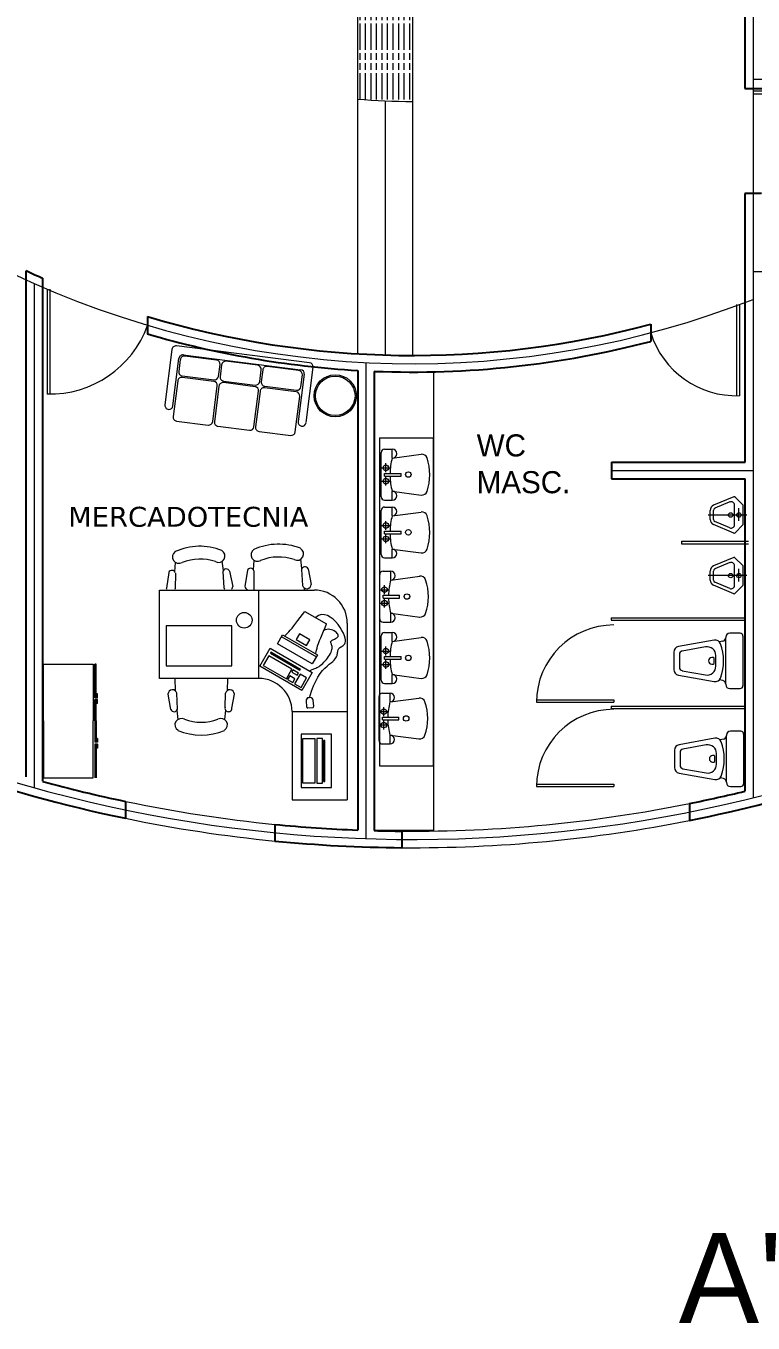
# Model space of a CAD drawing. Header units: millimetres. Extents: x 299 to 587, y 59 to 284.
# Drawn here: x 544.34 to 550.92, y 243.35 to 255.08 of the extents above; entities that cross this region are included whole.
import ezdxf

# ---------------------------------------------------------------- set-up
doc = ezdxf.new("R2010")
doc.units = ezdxf.units.MM
doc.linetypes.add('ACAD_ISO04W100', pattern=[30, 24, -3, 0, -3])
doc.layers.get('0').update_dxf_attribs({"lineweight": 5})
for name, color, linetype, lineweight in [('eje', 8, 'ACAD_ISO04W100', 13), ('escalones', 3, 'Continuous', 15), ('muebles', 2, 'Continuous', 13), ('muros', 1, 'Continuous', 25), ('ventanas y canceleria', 4, 'Continuous', 13)]:
    doc.layers.add(name, color=color, linetype=linetype, lineweight=lineweight)

msp = doc.modelspace()

# ---------------------------------------------------------------- hatches: boundary and pattern name
at = {"layer": 'escalones'}
h = msp.add_hatch(dxfattribs=at)
h.set_pattern_fill('ACAD_ISO09W100', color=256, scale=0.01, angle=-90, style=0)
h.set_pattern_definition([(270, (381.757865, 514.30787), (0.05, -9e-18), [0.24, -0.03, 0.06, -0.03, 0.06, -0.03])])
h.paths.add_polyline_path([(547.837, 254.402), (547.837, 255.452, -0.025047), (547.337, 255.477), (547.337, 254.422, 0.020688)])

# ---------------------------------------------------------------- linework, layer by layer
for p, q in [((550.915, 255.712), (550.915, 254.6)), ((550.915, 254.6), (550.915, 248.101)), ((554.001, 254.6), (550.915, 254.6)), ((552.077, 252.861), (550.915, 252.861)), ((544.415, 252.754), (544.415, 248.191)), ((547.415, 252.038), (547.415, 247.727)), ((549.634, 251.062), (550.915, 251.062))]:
    msp.add_line(p, q)
for centre, radius, start, end in [((547.837, 260.452), 8.424, 220.336, 246.0366), ((550.915, 254.52), 0.95, 270, 358.5653), ((547.837, 260.452), 8.424, 246.0366, 291.433), ((544.557, 252.692), 0.938, 268.4729, 340.2802), ((550.767, 252.553), 0.815, 197.5819, 271.7582), ((547.837, 260.452), 12.729, 243.9165, 298.14)]:
    msp.add_arc(centre, radius, start, end)
for p, q in [((547.337, 255.477), (547.337, 252.117)), ((547.837, 255.452), (547.837, 252.102)), ((547.587, 254.407), (547.587, 252.106))]:
    msp.add_line(p, q, dxfattribs=at)
msp.add_arc((547.837, 260.452), 6.05, 265.2594, 270, dxfattribs=at)
at = {"layer": 'muebles', "linetype": 'ByBlock'}
for p, q in [((545.66, 252.157), (545.597, 251.655)), ((546.905, 252.037), (545.701, 252.189)), ((545.669, 251.646), (545.723, 252.076)), ((545.736, 252.066), (545.723, 251.958)), ((545.763, 252.108), (546.824, 251.974)), ((546.063, 252.061), (545.776, 252.097)), ((546.436, 252.014), (546.149, 252.05)), ((545.754, 251.918), (546.041, 251.882)), ((546.081, 251.913), (546.095, 252.021)), ((546.109, 252.019), (546.095, 251.911)), ((546.454, 251.866), (546.467, 251.974)), ((546.482, 251.972), (546.468, 251.864)), ((546.809, 251.967), (546.522, 252.003)), ((546.855, 251.934), (546.801, 251.504)), ((546.826, 251.819), (546.84, 251.927)), ((546.873, 251.495), (546.936, 251.996)), ((545.712, 251.872), (545.671, 251.55)), ((546.039, 251.867), (545.752, 251.904)), ((546.029, 251.504), (546.07, 251.827)), ((546.084, 251.825), (546.044, 251.503)), ((546.412, 251.82), (546.125, 251.857)), ((546.127, 251.871), (546.413, 251.835)), ((546.784, 251.773), (546.498, 251.81)), ((546.499, 251.824), (546.786, 251.788)), ((546.402, 251.458), (546.443, 251.78)), ((546.457, 251.778), (546.417, 251.456)), ((546.775, 251.411), (546.816, 251.733)), ((545.628, 251.615), (545.628, 251.615)), ((545.702, 251.509), (545.989, 251.473)), ((546.075, 251.462), (546.362, 251.426)), ((546.833, 251.463), (546.833, 251.463)), ((546.448, 251.415), (546.735, 251.379)), ((545.686, 250.145), (545.692, 250.229)), ((546.125, 250.157), (546.115, 250.241)), ((546.18, 250.152), (546.21, 250.012)), ((546.342, 250.157), (546.32, 250.015)), ((546.397, 250.163), (546.403, 250.248)), ((546.401, 250.153), (546.401, 249.98)), ((546.836, 250.174), (546.825, 250.26)), ((546.832, 250.165), (546.84, 250.022)), ((546.891, 250.171), (546.92, 250.031)), ((545.632, 250.138), (545.61, 249.996)), ((545.691, 250.134), (545.69, 249.991)), ((546.121, 250.146), (546.129, 250.003)), ((545.547, 249.18), (545.547, 249.98)), ((545.547, 249.98), (546.946, 249.98)), ((546.446, 249.18), (546.446, 249.98)), ((546.859, 249.98), (546.858, 249.994)), ((546.863, 249.787), (547.059, 249.674)), ((547.246, 249.68), (547.246, 248.08)), ((546.661, 249.574), (546.975, 249.393)), ((546.653, 249.558), (546.966, 249.377)), ((544.498, 249.31), (544.948, 249.31)), ((544.498, 248.795), (544.498, 249.31)), ((544.948, 249.31), (544.948, 248.795)), ((544.964, 249.005), (544.964, 249.31)), ((544.975, 249.31), (544.964, 249.31)), ((544.975, 249.005), (544.975, 249.31)), ((546.446, 249.18), (545.547, 249.18)), ((545.686, 249.18), (545.688, 249.07)), ((546.164, 249.18), (546.161, 249.07)), ((544.975, 249.005), (544.964, 249.005)), ((544.964, 248.795), (544.964, 248.988)), ((544.975, 248.988), (544.964, 248.988)), ((544.975, 249.005), (544.975, 249.041)), ((544.987, 249.041), (544.975, 249.041)), ((544.987, 249.005), (544.975, 249.005)), ((544.975, 248.952), (544.975, 248.988)), ((544.975, 248.795), (544.975, 248.988)), ((544.987, 248.988), (544.975, 248.988)), ((544.987, 249.005), (544.987, 249.041)), ((544.987, 248.952), (544.987, 248.988)), ((545.65, 248.898), (545.625, 249.039)), ((545.709, 248.903), (545.705, 249.046)), ((546.141, 248.918), (546.144, 249.046)), ((546.201, 248.911), (546.225, 249.039)), ((544.987, 248.952), (544.975, 248.952)), ((545.705, 248.892), (545.713, 248.808)), ((546.144, 248.894), (546.136, 248.808)), ((546.746, 248.88), (546.746, 248.08)), ((546.746, 248.88), (547.246, 248.88)), ((544.498, 248.795), (544.498, 248.28)), ((544.948, 248.28), (544.948, 248.795)), ((544.975, 248.795), (544.964, 248.795)), ((544.964, 248.795), (544.964, 248.602)), ((544.975, 248.795), (544.964, 248.795)), ((544.975, 248.795), (544.975, 248.602)), ((544.987, 248.638), (544.975, 248.638)), ((544.975, 248.638), (544.975, 248.602)), ((544.987, 248.638), (544.987, 248.602)), ((544.975, 248.602), (544.964, 248.602)), ((544.975, 248.586), (544.964, 248.586)), ((544.964, 248.586), (544.964, 248.28)), ((544.987, 248.602), (544.975, 248.602)), ((544.987, 248.586), (544.975, 248.586)), ((544.975, 248.586), (544.975, 248.55)), ((544.975, 248.586), (544.975, 248.28)), ((544.987, 248.55), (544.975, 248.55)), ((544.987, 248.586), (544.987, 248.55)), ((544.498, 248.28), (544.948, 248.28)), ((546.746, 248.08), (547.246, 248.08))]:
    msp.add_line(p, q, dxfattribs=at)
at = {"layer": 'muebles'}
for p, q in [((547.537, 251.357), (548.026, 251.357)), ((547.537, 251.357), (547.537, 248.389)), ((548.026, 248.389), (548.026, 251.357)), ((547.553, 250.824), (547.553, 251.224)), ((547.583, 251.254), (547.653, 251.254)), ((547.653, 251.174), (547.653, 251.254)), ((547.653, 251.174), (547.914, 251.209)), ((547.555, 251.087), (547.634, 251.087)), ((547.594, 251.046), (547.594, 251.127)), ((547.583, 251.036), (547.733, 251.036)), ((547.583, 251.011), (547.583, 251.036)), ((547.583, 251.011), (547.733, 251.011)), ((547.594, 250.925), (547.594, 251.006)), ((547.733, 251.011), (547.733, 251.036)), ((547.555, 250.966), (547.634, 250.966)), ((547.653, 250.874), (547.914, 250.839)), ((547.653, 250.794), (547.653, 250.874)), ((547.583, 250.794), (547.653, 250.794)), ((550.741, 250.824), (550.558, 250.747)), ((550.706, 250.777), (550.569, 250.72)), ((550.747, 250.57), (550.747, 250.749)), ((550.752, 250.822), (550.824, 250.75)), ((550.827, 250.576), (550.827, 250.743)), ((547.553, 250.301), (547.553, 250.701)), ((547.583, 250.731), (547.653, 250.731)), ((547.653, 250.651), (547.653, 250.731)), ((547.653, 250.651), (547.914, 250.686)), ((550.859, 250.659), (550.509, 250.659)), ((550.527, 250.618), (550.527, 250.701)), ((550.557, 250.618), (550.557, 250.701)), ((550.787, 250.607), (550.787, 250.721)), ((547.555, 250.565), (547.634, 250.565)), ((547.583, 250.514), (547.733, 250.514)), ((547.583, 250.489), (547.583, 250.514)), ((547.594, 250.524), (547.594, 250.604)), ((547.733, 250.489), (547.733, 250.514)), ((550.741, 250.494), (550.558, 250.572)), ((550.706, 250.542), (550.569, 250.599)), ((550.752, 250.497), (550.824, 250.569)), ((547.555, 250.443), (547.634, 250.443)), ((547.583, 250.489), (547.733, 250.489)), ((547.594, 250.403), (547.594, 250.483)), ((550.267, 250.421), (550.267, 250.398)), ((550.267, 250.421), (550.874, 250.421)), ((550.267, 250.398), (550.874, 250.398)), ((547.583, 250.271), (547.653, 250.271)), ((547.653, 250.351), (547.914, 250.317)), ((547.653, 250.271), (547.653, 250.351)), ((550.74, 250.276), (550.557, 250.198)), ((550.751, 250.273), (550.824, 250.201)), ((547.569, 250.15), (547.639, 250.15)), ((547.639, 250.07), (547.639, 250.15)), ((550.527, 250.069), (550.527, 250.152)), ((550.557, 250.069), (550.557, 250.152)), ((550.705, 250.228), (550.569, 250.171)), ((550.747, 250.021), (550.747, 250.2)), ((550.787, 250.058), (550.787, 250.172)), ((550.827, 250.027), (550.827, 250.194)), ((547.539, 249.72), (547.539, 250.12)), ((547.639, 250.07), (547.901, 250.105)), ((550.859, 250.111), (550.509, 250.111)), ((550.705, 249.993), (550.569, 250.05)), ((547.542, 249.983), (547.62, 249.983)), ((547.569, 249.933), (547.719, 249.933)), ((547.569, 249.908), (547.569, 249.933)), ((547.581, 249.943), (547.581, 250.023)), ((547.719, 249.908), (547.719, 249.933)), ((550.74, 249.946), (550.557, 250.023)), ((550.751, 249.948), (550.824, 250.02)), ((547.542, 249.862), (547.62, 249.862)), ((547.569, 249.908), (547.719, 249.908)), ((547.581, 249.822), (547.581, 249.902)), ((547.569, 249.69), (547.639, 249.69)), ((547.639, 249.77), (547.901, 249.736)), ((547.639, 249.69), (547.639, 249.77)), ((549.632, 249.73), (549.632, 249.707)), ((549.632, 249.73), (550.84, 249.73)), ((549.632, 249.707), (550.84, 249.707)), ((547.553, 249.165), (547.553, 249.565)), ((547.583, 249.595), (547.653, 249.595)), ((547.653, 249.515), (547.653, 249.595)), ((550.799, 249.589), (550.704, 249.589)), ((550.824, 249.564), (550.824, 249.114)), ((547.594, 249.388), (547.594, 249.468)), ((547.653, 249.515), (547.914, 249.55)), ((550.565, 249.526), (550.24, 249.468)), ((550.484, 249.466), (550.274, 249.428)), ((550.641, 249.517), (550.611, 249.51)), ((550.669, 249.554), (550.669, 249.551)), ((550.669, 249.127), (550.669, 249.551)), ((547.555, 249.428), (547.634, 249.428)), ((547.583, 249.378), (547.733, 249.378)), ((547.583, 249.353), (547.583, 249.378)), ((547.583, 249.353), (547.733, 249.353)), ((547.594, 249.267), (547.594, 249.347)), ((547.733, 249.353), (547.733, 249.378)), ((550.199, 249.419), (550.199, 249.26)), ((550.249, 249.399), (550.249, 249.28)), ((550.564, 249.314), (550.564, 249.364)), ((550.579, 249.291), (550.579, 249.387)), ((547.555, 249.307), (547.634, 249.307)), ((547.653, 249.215), (547.914, 249.181)), ((547.653, 249.135), (547.653, 249.215)), ((550.24, 249.211), (550.565, 249.152)), ((550.274, 249.25), (550.484, 249.212)), ((547.583, 249.135), (547.653, 249.135)), ((550.641, 249.161), (550.611, 249.168)), ((550.669, 249.127), (550.669, 249.124)), ((547.533, 248.617), (547.533, 249.017)), ((547.563, 249.047), (547.633, 249.047)), ((547.633, 248.967), (547.633, 249.047)), ((547.633, 248.967), (547.894, 249.002)), ((548.957, 248.987), (549.657, 248.987)), ((549.657, 248.987), (549.657, 248.964)), ((550.704, 249.089), (550.799, 249.089)), ((547.535, 248.88), (547.614, 248.88)), ((547.575, 248.839), (547.575, 248.92)), ((548.957, 248.964), (549.657, 248.964)), ((549.632, 248.93), (549.632, 248.907)), ((549.632, 248.93), (550.84, 248.93)), ((549.632, 248.907), (550.84, 248.907)), ((547.535, 248.759), (547.614, 248.759)), ((547.563, 248.829), (547.713, 248.829)), ((547.563, 248.804), (547.563, 248.829)), ((547.563, 248.804), (547.713, 248.804)), ((547.575, 248.718), (547.575, 248.799)), ((547.713, 248.804), (547.713, 248.829)), ((547.633, 248.667), (547.894, 248.632)), ((547.633, 248.587), (547.633, 248.667)), ((550.571, 248.639), (550.247, 248.58)), ((550.648, 248.63), (550.617, 248.623)), ((550.675, 248.667), (550.675, 248.664)), ((550.675, 248.24), (550.675, 248.664)), ((550.805, 248.702), (550.71, 248.702)), ((550.83, 248.677), (550.83, 248.227)), ((547.563, 248.587), (547.633, 248.587)), ((550.205, 248.531), (550.205, 248.373)), ((550.255, 248.511), (550.255, 248.393)), ((550.491, 248.579), (550.28, 248.541)), ((547.537, 248.389), (548.026, 248.389)), ((550.57, 248.427), (550.57, 248.477)), ((550.585, 248.404), (550.585, 248.5)), ((550.247, 248.323), (550.571, 248.265)), ((550.28, 248.363), (550.491, 248.325)), ((550.648, 248.274), (550.617, 248.281)), ((548.957, 248.224), (549.657, 248.224)), ((548.957, 248.201), (549.657, 248.201)), ((549.657, 248.224), (549.657, 248.201)), ((550.675, 248.24), (550.675, 248.237)), ((550.71, 248.202), (550.805, 248.202))]:
    msp.add_line(p, q, dxfattribs=at)
msp.add_lwpolyline([(548.026, 251.954), (548.026, 247.803), (547.49, 247.803), (547.49, 251.954)], close=True, dxfattribs=at)
at = {"layer": 'muebles', "linetype": 'ByBlock'}
for points in [[(546.675, 249.565), (546.683, 249.57), (546.692, 249.577), (546.703, 249.588), (546.716, 249.601), (546.73, 249.617), (546.746, 249.636), (546.763, 249.657), (546.781, 249.68), (546.8, 249.704), (546.82, 249.731), (546.841, 249.758), (546.863, 249.787)], [(546.904, 249.006), (546.922, 249.064), (546.941, 249.113), (546.961, 249.156), (546.981, 249.193), (547.002, 249.224), (547.023, 249.251), (547.044, 249.273), (547.064, 249.292), (547.082, 249.308), (547.099, 249.321), (547.114, 249.333), (547.126, 249.345), (547.136, 249.356), (547.143, 249.367), (547.149, 249.377), (547.153, 249.388), (547.155, 249.397), (547.157, 249.407), (547.158, 249.416), (547.159, 249.424), (547.161, 249.432), (547.163, 249.44), (547.166, 249.446), (547.17, 249.452), (547.176, 249.457), (547.183, 249.462), (547.192, 249.467), (547.2, 249.472), (547.208, 249.477), (547.216, 249.484), (547.223, 249.492), (547.228, 249.502), (547.231, 249.514), (547.231, 249.528), (547.228, 249.545), (547.222, 249.565), (547.212, 249.589), (547.198, 249.615), (547.182, 249.642), (547.162, 249.668), (547.14, 249.694), (547.117, 249.717), (547.092, 249.736), (547.066, 249.75), (547.039, 249.757), (547.013, 249.758), (546.987, 249.749), (546.961, 249.731)], [(546.615, 249.493), (546.661, 249.574)], [(546.908, 249.246), (546.912, 249.251), (546.916, 249.256), (546.922, 249.259), (546.928, 249.262), (546.936, 249.265), (546.943, 249.268), (546.952, 249.271), (546.961, 249.274), (546.97, 249.278), (546.98, 249.283), (546.991, 249.289), (547.002, 249.296), (547.013, 249.305), (547.024, 249.315), (547.035, 249.327), (547.046, 249.339), (547.057, 249.352), (547.067, 249.365), (547.077, 249.378), (547.085, 249.392), (547.093, 249.405), (547.099, 249.418), (547.104, 249.43), (547.107, 249.442), (547.109, 249.452), (547.109, 249.461), (547.108, 249.47), (547.107, 249.477), (547.104, 249.484), (547.102, 249.49), (547.099, 249.496), (547.097, 249.501), (547.096, 249.505), (547.095, 249.51), (547.096, 249.514), (547.099, 249.517), (547.103, 249.521), (547.108, 249.525), (547.115, 249.528), (547.123, 249.532), (547.131, 249.536), (547.138, 249.54), (547.146, 249.544), (547.152, 249.549), (547.158, 249.554), (547.162, 249.56), (547.164, 249.566), (547.163, 249.572), (547.16, 249.58), (547.155, 249.588), (547.148, 249.596), (547.138, 249.603), (547.128, 249.61), (547.116, 249.616), (547.103, 249.621), (547.089, 249.624), (547.075, 249.625), (547.061, 249.624), (547.047, 249.621), (547.034, 249.615)], [(546.961, 249.401), (546.961, 249.409), (546.963, 249.421), (546.966, 249.436), (546.972, 249.454), (546.978, 249.474), (546.987, 249.497), (546.996, 249.522), (547.007, 249.549), (547.019, 249.578), (547.031, 249.609), (547.045, 249.641), (547.059, 249.674)], [(546.975, 249.393), (546.929, 249.312), (546.615, 249.493)]]:
    msp.add_lwpolyline(points, dxfattribs=at)
for points in [[(545.607, 249.656), (545.607, 249.293), (546.203, 249.293), (546.203, 249.656)], [(546.814, 249.583), (546.785, 249.532), (546.877, 249.479), (546.906, 249.53)], [(546.454, 249.29), (546.548, 249.454), (546.929, 249.234), (546.835, 249.07)], [(546.695, 249.177), (546.745, 249.263), (546.536, 249.384), (546.486, 249.297)], [(546.555, 249.417), (546.55, 249.408), (546.818, 249.254), (546.823, 249.262)], [(546.754, 249.258), (546.743, 249.238), (546.792, 249.209), (546.804, 249.229)], [(546.828, 249.099), (546.878, 249.186), (546.82, 249.219), (546.77, 249.132)], [(546.725, 249.204), (546.706, 249.171), (546.754, 249.143), (546.773, 249.176)], [(546.829, 248.677), (546.829, 248.192), (547.102, 248.192), (547.102, 248.677)], [(546.842, 248.635), (546.842, 248.234), (546.956, 248.234), (546.956, 248.635)], [(546.971, 248.636), (546.971, 248.232), (547.021, 248.232), (547.021, 248.636)], [(547.031, 248.619), (547.031, 248.246), (547.044, 248.246), (547.044, 248.619)]]:
    msp.add_lwpolyline(points, close=True, dxfattribs=at)
msp.add_lwpolyline([(546.874, 248.978), (546.878, 248.924, 0.414214), (546.888, 248.914), (546.933, 248.917, 0.414214), (546.942, 248.928), (546.938, 248.983, 0.414214), (546.911, 249.007), (546.897, 249.006, 0.414214)], format="xyb", close=True, dxfattribs=at)
at = {"layer": 'muebles'}
for centre, radius in [((547.137, 251.738), 0.191), ((547.137, 251.738), 0.179), ((547.595, 251.086), 0.025), ((547.595, 250.965), 0.025), ((547.798, 251.025), 0.025), ((550.713, 250.659), 0.02), ((550.787, 250.659), 0.02), ((547.595, 250.564), 0.025), ((547.798, 250.502), 0.025), ((547.595, 250.443), 0.025), ((550.713, 250.111), 0.02), ((550.787, 250.111), 0.02), ((547.582, 249.983), 0.025), ((547.785, 249.921), 0.025), ((547.582, 249.861), 0.025), ((547.595, 249.428), 0.025), ((547.595, 249.306), 0.025), ((547.798, 249.366), 0.025), ((547.576, 248.879), 0.025), ((547.576, 248.758), 0.025), ((547.778, 248.818), 0.025)]:
    msp.add_circle(centre, radius, dxfattribs=at)
at = {"layer": 'muebles', "linetype": 'ByBlock'}
msp.add_circle((546.314, 249.707), 0.0707, dxfattribs=at)
for centre, radius, start, end in [((545.696, 252.153), 0.0361, 82.817, 172.817), ((545.759, 252.072), 0.0361, 82.817, 172.817), ((545.772, 252.061), 0.0361, 82.817, 172.817), ((546.059, 252.025), 0.0361, 352.817, 82.817), ((546.145, 252.014), 0.0361, 82.817, 172.817), ((546.9, 252.001), 0.0361, 352.817, 82.817), ((545.758, 251.954), 0.0361, 172.817, 262.817), ((546.045, 251.918), 0.0361, 262.817, 352.817), ((546.131, 251.907), 0.0361, 172.817, 262.817), ((546.431, 251.978), 0.0361, 352.817, 82.817), ((546.517, 251.967), 0.0361, 82.817, 172.817), ((546.804, 251.931), 0.0361, 352.817, 82.817), ((546.82, 251.938), 0.0361, 352.817, 82.817), ((545.748, 251.868), 0.0361, 82.817, 172.817), ((546.034, 251.832), 0.0361, 352.817, 82.817), ((546.12, 251.821), 0.0361, 82.817, 172.817), ((546.407, 251.785), 0.0361, 352.817, 82.817), ((546.418, 251.871), 0.0361, 262.817, 352.817), ((546.493, 251.774), 0.0361, 82.817, 172.817), ((546.504, 251.86), 0.0361, 172.817, 262.817), ((546.791, 251.824), 0.0361, 262.817, 352.817), ((546.78, 251.738), 0.0361, 352.817, 82.817), ((545.633, 251.651), 0.0361, 172.817, 262.817), ((545.633, 251.651), 0.0361, 262.817, 352.817), ((545.707, 251.545), 0.0361, 172.817, 262.817), ((545.994, 251.509), 0.0361, 262.817, 352.817), ((546.08, 251.498), 0.0361, 172.817, 262.817), ((546.366, 251.462), 0.0361, 262.817, 352.817), ((546.452, 251.451), 0.0361, 172.817, 262.817), ((546.837, 251.499), 0.0361, 172.817, 262.817), ((546.837, 251.499), 0.0361, 262.817, 352.817), ((546.739, 251.415), 0.0361, 262.817, 352.817), ((546.625, 249.851), 0.544, 68.8005, 114.2783), ((545.722, 250.279), 0.0577, 122.8044, 301.2219), ((545.914, 249.832), 0.544, 68.8005, 114.2783), ((546.082, 250.288), 0.0577, 241.8569, 60.2744), ((546.433, 250.298), 0.0577, 122.8044, 301.2219), ((546.625, 249.842), 0.437, 71.2528, 111.826), ((546.793, 250.307), 0.0577, 241.8569, 60.2744), ((545.66, 250.127), 0.031, 13.8221, 159.3159), ((545.915, 249.823), 0.437, 71.2528, 111.826), ((546.152, 250.14), 0.031, 23.7629, 169.2567), ((546.371, 250.146), 0.031, 13.8221, 159.3159), ((546.863, 250.159), 0.031, 23.7629, 169.2567), ((546.879, 250.033), 0.0409, 195.5462, 358.0262), ((545.65, 250), 0.0409, 185.0526, 198.3051), ((545.65, 250), 0.0409, 341.6949, 347.5326), ((546.169, 250.014), 0.0409, 195.5462, 220.912), ((546.169, 250.014), 0.0409, 319.088, 358.0262), ((546.361, 250.019), 0.0409, 185.0526, 253.2899), ((546.946, 249.68), 0.3, 0, 90), ((546.446, 248.88), 0.3, 0, 90), ((545.665, 249.036), 0.0409, 14.0068, 176.4868), ((546.184, 249.036), 0.0409, 3.5132, 165.9932), ((545.679, 248.91), 0.031, 202.2235, 347.7173), ((546.171, 248.91), 0.031, 164.4101, 1.5307), ((545.745, 248.76), 0.0577, 60.3175, 238.735), ((545.925, 249.22), 0.437, 249.7134, 290.2866), ((546.105, 248.76), 0.0577, 301.265, 119.6825), ((545.925, 249.212), 0.544, 247.2611, 292.7389)]:
    msp.add_arc(centre, radius, start, end, dxfattribs=at)
at = {"layer": 'muebles'}
for centre, radius, start, end in [((547.583, 251.224), 0.03, 90, 180), ((547.653, 251.214), 0.04, 270, 90), ((547.92, 251.159), 0.05, 18.7276, 97.5946), ((548.205, 251.024), 0.573, 164.8107, 178.7489), ((547.521, 251.024), 0.471, 341.2724, 18.7276), ((548.205, 251.024), 0.573, 181.2511, 195.1893), ((547.653, 250.834), 0.04, 270, 90), ((547.92, 250.889), 0.05, 262.4054, 341.2724), ((547.583, 250.824), 0.03, 180, 270), ((550.577, 250.701), 0.05, 112.8045, 180), ((550.717, 250.749), 0.03, 0, 112.8045), ((550.745, 250.815), 0.01, 45.1589, 112.8045), ((550.817, 250.743), 0.01, 0, 45.1589), ((547.583, 250.701), 0.03, 90, 180), ((548.205, 250.501), 0.573, 164.8107, 178.7489), ((547.653, 250.691), 0.04, 270, 90), ((547.92, 250.637), 0.05, 18.7276, 97.5946), ((547.521, 250.501), 0.471, 341.2724, 18.7276), ((550.577, 250.618), 0.05, 180, 247.1955), ((550.577, 250.701), 0.02, 112.8045, 180), ((550.577, 250.618), 0.02, 180, 247.1955), ((550.717, 250.57), 0.03, 247.1955, 0), ((550.817, 250.576), 0.01, 314.8411, 0), ((548.205, 250.501), 0.573, 181.2511, 195.1893), ((550.745, 250.504), 0.01, 247.1955, 314.8411), ((547.583, 250.301), 0.03, 180, 270), ((547.653, 250.311), 0.04, 270, 90), ((547.92, 250.366), 0.05, 262.4054, 341.2724), ((550.744, 250.266), 0.01, 45.1589, 112.8045), ((547.569, 250.12), 0.03, 90, 180), ((547.639, 250.11), 0.04, 270, 90), ((550.577, 250.152), 0.05, 112.8045, 180), ((550.577, 250.152), 0.02, 112.8045, 180), ((550.717, 250.2), 0.03, 0, 112.8045), ((550.817, 250.194), 0.01, 0, 45.1589), ((548.192, 249.92), 0.573, 164.8107, 178.7489), ((547.907, 250.056), 0.05, 18.7276, 97.5946), ((547.508, 249.92), 0.471, 341.2724, 18.7276), ((550.577, 250.069), 0.05, 180, 247.1955), ((550.577, 250.069), 0.02, 180, 247.1955), ((550.717, 250.021), 0.03, 247.1955, 0), ((550.744, 249.955), 0.01, 247.1955, 314.8411), ((550.817, 250.027), 0.01, 314.8411, 0), ((548.192, 249.92), 0.573, 181.2511, 195.1893), ((547.569, 249.72), 0.03, 180, 270), ((547.639, 249.73), 0.04, 270, 90), ((547.907, 249.785), 0.05, 262.4054, 341.2724), ((547.583, 249.565), 0.03, 90, 180), ((547.653, 249.555), 0.04, 270, 90), ((549.657, 248.964), 0.7, 90, 180), ((550.704, 249.554), 0.035, 90, 180), ((550.799, 249.564), 0.025, 0, 90), ((548.205, 249.365), 0.573, 164.8107, 178.7489), ((547.92, 249.501), 0.05, 18.7276, 97.5946), ((547.521, 249.365), 0.471, 341.2724, 18.7276), ((550.249, 249.419), 0.05, 100.2315, 180), ((550.499, 249.387), 0.08, 0, 100.2315), ((550.574, 249.477), 0.05, 20.6368, 100.2315), ((550.208, 249.339), 0.441, 339.3632, 20.6368), ((550.634, 249.551), 0.035, 282.6144, 0), ((548.205, 249.365), 0.573, 181.2511, 195.1893), ((550.279, 249.399), 0.03, 100.2315, 180), ((550.545, 249.339), 0.0312, 53.1301, 306.8699), ((547.653, 249.175), 0.04, 270, 90), ((547.92, 249.23), 0.05, 262.4054, 341.2724), ((550.249, 249.26), 0.05, 180, 259.7685), ((550.279, 249.28), 0.03, 180, 259.7685), ((550.499, 249.291), 0.08, 259.7685, 0), ((547.583, 249.165), 0.03, 180, 270), ((550.574, 249.201), 0.05, 259.7685, 339.3632), ((550.634, 249.127), 0.035, 0, 77.3856), ((550.704, 249.124), 0.035, 180, 270), ((550.799, 249.114), 0.025, 270, 0), ((547.563, 249.017), 0.03, 90, 180), ((547.633, 249.007), 0.04, 270, 90), ((547.901, 248.952), 0.05, 18.7276, 97.5946), ((548.185, 248.817), 0.573, 164.8107, 178.7489), ((547.502, 248.817), 0.471, 341.2724, 18.7276), ((549.657, 248.201), 0.7, 90, 180), ((548.185, 248.817), 0.573, 181.2511, 195.1893), ((547.633, 248.627), 0.04, 270, 90), ((547.901, 248.682), 0.05, 262.4054, 341.2724), ((550.58, 248.59), 0.05, 20.6368, 100.2315), ((550.64, 248.664), 0.035, 282.6144, 0), ((550.71, 248.667), 0.035, 90, 180), ((550.805, 248.677), 0.025, 0, 90), ((547.563, 248.617), 0.03, 180, 270), ((550.255, 248.531), 0.05, 100.2315, 180), ((550.285, 248.511), 0.03, 100.2315, 180), ((550.505, 248.5), 0.08, 0, 100.2315), ((550.214, 248.452), 0.441, 339.3632, 20.6368), ((550.285, 248.393), 0.03, 180, 259.7685), ((550.505, 248.404), 0.08, 259.7685, 0), ((550.552, 248.452), 0.0312, 53.1301, 306.8699), ((550.255, 248.373), 0.05, 180, 259.7685), ((550.58, 248.314), 0.05, 259.7685, 339.3632), ((550.64, 248.24), 0.035, 0, 77.3856), ((550.71, 248.237), 0.035, 180, 270), ((550.805, 248.227), 0.025, 270, 0)]:
    msp.add_arc(centre, radius, start, end, dxfattribs=at)
at = {"layer": 'muros'}
for p, q in [((550.84, 255.861), (550.84, 254.52)), ((550.84, 254.52), (553.765, 254.52)), ((550.99, 253.57), (550.84, 253.57)), ((550.84, 253.57), (550.84, 251.137)), ((544.34, 252.87), (544.34, 248.291)), ((544.49, 252.802), (544.49, 248.249)), ((545.44, 252.454), (545.44, 252.297)), ((549.99, 252.385), (549.99, 252.23)), ((547.34, 251.967), (547.34, 247.808)), ((547.49, 251.959), (547.49, 247.803)), ((549.634, 251.137), (549.634, 250.987)), ((549.634, 251.137), (550.843, 251.137)), ((549.634, 250.987), (550.843, 250.987)), ((550.84, 250.987), (550.84, 248.16)), ((545.24, 248.067), (545.24, 247.914)), ((550.34, 248.048), (550.34, 247.895)), ((546.59, 247.86), (546.59, 247.709)), ((547.74, 247.798), (547.74, 247.648))]:
    msp.add_line(p, q, dxfattribs=at)
for radius, start, end in [(8.349, 245.2421, 246.3706), (8.349, 253.3193, 284.9461), (8.499, 253.622, 266.6504), (8.499, 267.6628, 284.6763), (8.499, 284.1543, 284.1563), (12.804, 250.63, 258.2993), (12.654, 254.6643, 258.1586), (12.804, 281.2751, 287.7499), (12.654, 281.4105, 283.7302), (12.654, 264.3463, 267.7508), (12.654, 268.4304, 269.5626), (12.804, 264.4127, 269.5677)]:
    msp.add_arc((547.837, 260.452), radius, start, end, dxfattribs=at)
at = {"layer": 'ventanas y canceleria'}
for p, q in [((550.915, 254.497), (551.865, 254.497)), ((550.915, 254.472), (551.864, 254.472)), ((544.532, 252.703), (544.532, 251.754)), ((544.557, 252.703), (544.557, 251.754)), ((550.767, 252.563), (550.767, 251.739)), ((550.792, 252.563), (550.792, 251.739))]:
    msp.add_line(p, q, dxfattribs=at)
for radius, start, end in [(12.654, 258.1586, 264.3463), (12.654, 269.5626, 281.4105), (12.804, 258.2993, 264.4127), (12.804, 269.5677, 281.2751)]:
    msp.add_arc((547.837, 260.452), radius, start, end, dxfattribs=at)

# ---------------------------------------------------------------- texts
at = {"layer": 'eje', "color": 0}
for s, p in [('WC', (548.416, 251.189)), ('MASC.', (548.416, 250.856))]:
    msp.add_text(s, height=0.2, dxfattribs=at).set_placement(p)
at = {"layer": 'eje'}
msp.add_text("A'", height=0.816, dxfattribs=at).set_placement((550.243, 243.346))
at = {"layer": 'eje', "insert": (544.722, 250.733), "char_height": 0.18, "width": 4.996003610813204e-15, "attachment_point": 1}
msp.add_mtext('{\\fVerdana|b0|i0|c0|p34;MERCADOTECNIA}', dxfattribs=at)

doc.saveas('drawing.dxf')
